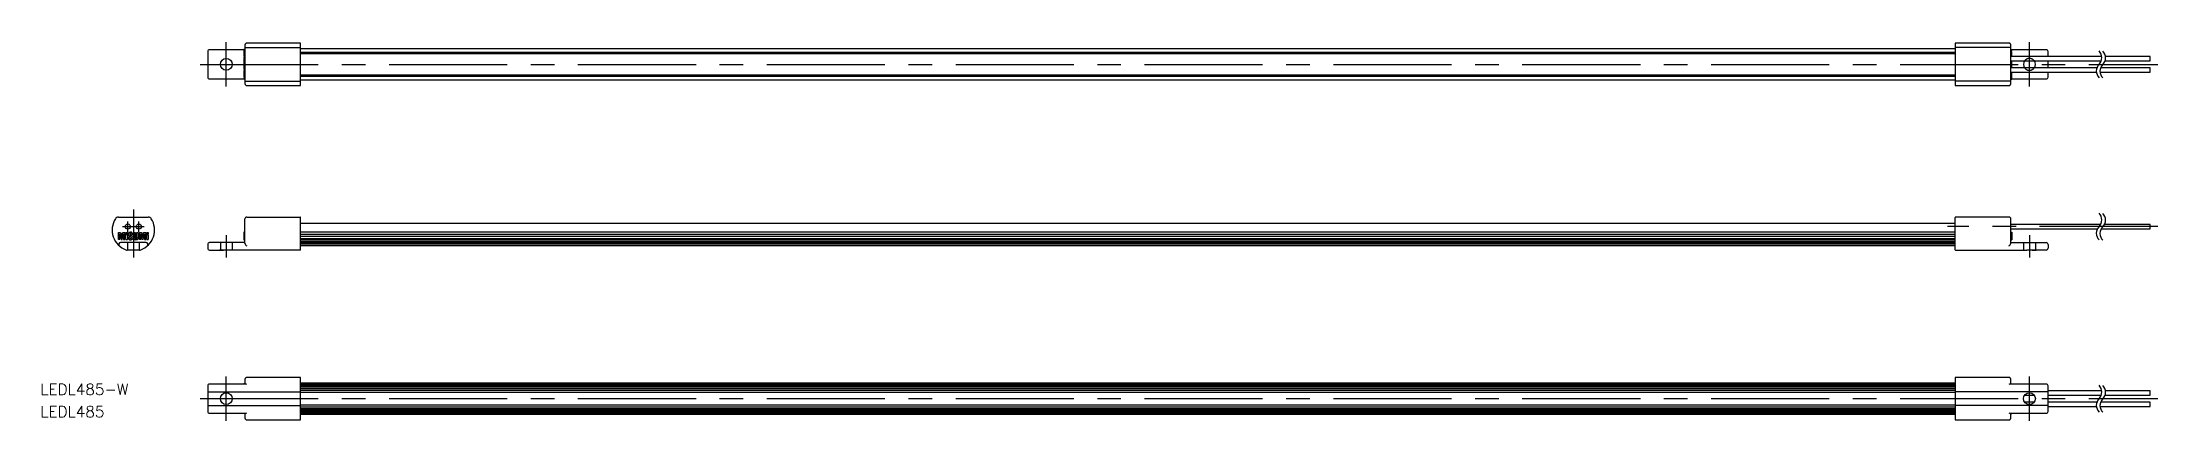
# Model space of a CAD drawing. Extents: x -49 to 520, y -6 to 96.
import ezdxf

# ---------------------------------------------------------------- set-up
doc = ezdxf.new("R2010")
doc.units = 0
doc.linetypes.add('CENTER', pattern=[50.8, 31.75, -6.35, 6.35, -6.35])
doc.linetypes.add('DASHED', pattern=[19.05, 12.7, -6.35])
doc.layers.get('0').update_dxf_attribs({"linetype": 'CONTINUOUS'})
doc.layers.add('CENTER', color=1, linetype='CENTER')
doc.styles.get("Standard").update_dxf_attribs({"font": 'txt.shx', "height": 3, "bigfont": 'bigfont.shx'})

# ---------------------------------------------------------------- blocks, each defined once
blk = doc.blocks.new('*U12')
at = {"color": 7, "linetype": 'CONTINUOUS'}
blk.add_text('LEDL485-W', height=3, dxfattribs=at).set_placement((-50, 1))
blk = doc.blocks.new('*U13')
at = {"color": 7, "linetype": 'CONTINUOUS'}
blk.add_text('LEDL485', height=3, dxfattribs=at).set_placement((-50, -5))

msp = doc.modelspace()

# ---------------------------------------------------------------- linework, layer by layer
at = {"color": 7, "linetype": 'CONTINUOUS'}
for p, q in [((-5, 93.44), (-5, 86.56)), ((4.7, 93.94), (-4.5, 93.94)), ((4.7, 93.99), (4.7, 93.41)), ((5, 93.99), (4.7, 93.99)), ((5, 93.41), (4.7, 93.41)), ((4.7, 93.41), (4.7, 93.13)), ((5, 93.13), (4.7, 93.13)), ((4.7, 93.13), (4.7, 92.85)), ((5, 92.85), (4.7, 92.85)), ((4.7, 92.85), (4.7, 92.26)), ((5, 92.26), (4.7, 92.26)), ((4.7, 91.99), (4.7, 91.59)), ((5, 91.99), (4.7, 91.99)), ((4.7, 91.59), (5, 91.59)), ((5, 91.39), (4.7, 91.39)), ((4.7, 91.39), (4.7, 90.09)), ((5, 91.36), (4.7, 91.36)), ((5, 95.2), (5, 84.8)), ((5, 94.5), (20, 94.5)), ((19.9, 95.7), (5.5, 95.7)), ((20, 84.4), (20, 95.6)), ((465, 94.16), (20, 94.16)), ((465, 93.15), (20, 93.15)), ((20, 92.9), (167.5, 92.9)), ((167.5, 92.9), (465, 92.9)), ((465, 95.6), (465, 84.4)), ((480, 94.5), (465, 94.5)), ((479.5, 95.7), (465.1, 95.7)), ((480, 84.8), (480, 95.2)), ((480, 94.02), (480.3, 94.02)), ((480, 93.63), (480.3, 93.63)), ((480, 93.35), (480.3, 93.35)), ((480, 92.77), (480.3, 92.77)), ((480, 92.49), (480.3, 92.49)), ((480, 92.2), (480.3, 92.2)), ((504.47, 92.1), (480, 92.1)), ((480.3, 93.63), (480.3, 94.02)), ((489.5, 93.94), (480.3, 93.94)), ((480.3, 92.77), (480.3, 93.35)), ((480.3, 92.49), (480.3, 92.77)), ((480.3, 92.2), (480.3, 92.49)), ((480.3, 92.1), (480.3, 92.2)), ((490, 92.1), (490, 93.44)), ((517.5, 92.1), (505.45, 92.1)), ((517.5, 91.59), (517.5, 92.1)), ((517.5, 90.9), (517.5, 91.59)), ((-4.5, 86.06), (4.7, 86.06)), ((5, 90.75), (4.7, 90.75)), ((5, 90.16), (4.7, 90.16)), ((4.7, 90.09), (5, 90.09)), ((4.7, 89.9), (5, 89.9)), ((4.7, 89.9), (4.7, 88.66)), ((5, 89.51), (4.7, 89.51)), ((5, 89.05), (4.7, 89.05)), ((5, 88.66), (4.7, 88.66)), ((4.7, 88.38), (4.7, 87.8)), ((5, 88.38), (4.7, 88.38)), ((5, 87.8), (4.7, 87.8)), ((4.7, 87.8), (4.7, 87.51)), ((5, 87.51), (4.7, 87.51)), ((4.7, 87.51), (4.7, 87.23)), ((5, 87.23), (4.7, 87.23)), ((4.7, 87.23), (4.7, 86.65)), ((5, 86.65), (4.7, 86.65)), ((5, 86.37), (4.7, 86.37)), ((4.7, 86.37), (4.7, 85.98)), ((5, 85.98), (4.7, 85.98)), ((5, 85.5), (20, 85.5)), ((167.5, 87.1), (20, 87.1)), ((20, 86.85), (465, 86.85)), ((20, 85.84), (465, 85.84)), ((465, 87.1), (167.5, 87.1)), ((480, 85.5), (465, 85.5)), ((480, 90.9), (504.32, 90.9)), ((480, 90.49), (480.3, 90.49)), ((480.3, 90.1), (480, 90.1)), ((480.3, 89.91), (480, 89.91)), ((480, 89.84), (480.3, 89.84)), ((480, 89.25), (480.3, 89.25)), ((503.15, 89.1), (480, 89.1)), ((480, 87.9), (503, 87.9)), ((480, 87.74), (480.3, 87.74)), ((480, 87.15), (480.3, 87.15)), ((480, 86.87), (480.3, 86.87)), ((480, 86.59), (480.3, 86.59)), ((480, 86.01), (480.3, 86.01)), ((480.3, 90.1), (480.3, 90.9)), ((480.3, 89.1), (480.3, 89.91)), ((480.3, 87.15), (480.3, 87.74)), ((480.3, 86.87), (480.3, 87.15)), ((480.3, 86.59), (480.3, 86.87)), ((480.3, 86.01), (480.3, 86.59)), ((480.3, 86.06), (489.5, 86.06)), ((490, 89.1), (490, 90.9)), ((490, 86.56), (490, 87.9)), ((503.99, 87.9), (517.5, 87.9)), ((517.5, 89.1), (504.17, 89.1)), ((505.34, 90.9), (517.5, 90.9)), ((517.5, 88.59), (517.5, 89.1)), ((517.5, 87.9), (517.5, 88.59)), ((5.5, 84.3), (19.9, 84.3)), ((465.1, 84.3), (479.5, 84.3)), ((-28.98, 48.9), (-21.02, 48.9)), ((5, 41.85), (5, 48.4)), ((5.5, 48.9), (19.9, 48.9)), ((20, 40.1), (20, 48.8)), ((20, 47.25), (465, 47.25)), ((465, 40.1), (465, 48.8)), ((479.5, 48.9), (465.1, 48.9)), ((480, 41.85), (480, 48.4)), ((504.18, 46.92), (480, 46.92)), ((480, 45.72), (503.28, 45.72)), ((504.32, 45.72), (517.5, 45.72)), ((517.5, 46.92), (505.21, 46.92)), ((517.5, 45.72), (517.5, 46.92)), ((-28.99, 44.77), (-28.41, 44.77)), ((-28.99, 42.82), (-28.99, 44.77)), ((-28.63, 42.82), (-28.99, 42.82)), ((-28.63, 42.82), (-28.63, 44.37)), ((-28.63, 44.37), (-28.28, 42.82)), ((-21.56, 42), (-28.44, 42)), ((-28.41, 44.77), (-28.13, 43.39)), ((-28.28, 42.82), (-27.98, 42.82)), ((-28.13, 43.39), (-27.85, 44.77)), ((-27.98, 42.82), (-27.62, 44.4)), ((-27.85, 44.77), (-27.26, 44.77)), ((-27.62, 44.4), (-27.62, 42.82)), ((-27.62, 42.82), (-27.26, 42.82)), ((-27.26, 44.77), (-27.26, 42.82)), ((-26.99, 44.77), (-26.59, 44.77)), ((-26.99, 44.35), (-26.99, 44.77)), ((-26.59, 44.35), (-26.99, 44.35)), ((-26.99, 44.18), (-26.59, 44.18)), ((-26.99, 42.82), (-26.99, 44.18)), ((-26.99, 42.82), (-26.59, 42.82)), ((-23.35, 40), (-26.65, 40)), ((-26.59, 44.77), (-26.59, 44.35)), ((-26.59, 44.18), (-26.59, 42.82)), ((-26.39, 43.42), (-26, 43.42)), ((-26.39, 43.35), (-26.39, 43.42)), ((-26, 43.42), (-26, 43.37)), ((-25.77, 44.02), (-25.46, 43.89)), ((-25.16, 44.23), (-25.53, 44.23)), ((-25.16, 44.28), (-25.16, 44.23)), ((-24.9, 44.77), (-24.51, 44.77)), ((-24.9, 44.77), (-24.9, 43.41)), ((-24.51, 44.77), (-24.51, 43.41)), ((-24.05, 44.77), (-23.66, 44.77)), ((-24.05, 43.41), (-24.05, 44.77)), ((-23.66, 44.77), (-23.66, 43.41)), ((-23.38, 44.77), (-22.8, 44.77)), ((-23.38, 42.82), (-23.38, 44.77)), ((-23.02, 42.82), (-23.38, 42.82)), ((-22.8, 44.77), (-22.51, 43.39)), ((-22.36, 42.82), (-22.67, 42.82)), ((-22.51, 43.39), (-22.23, 44.77)), ((-22.36, 42.82), (-22.01, 44.38)), ((-22.23, 44.77), (-21.65, 44.77)), ((-22.01, 42.82), (-21.65, 42.82)), ((-21.65, 44.77), (-21.65, 42.82)), ((-21.37, 44.77), (-20.98, 44.77)), ((-21.37, 44.35), (-21.37, 44.77)), ((-20.98, 44.35), (-21.37, 44.35)), ((-21.37, 42.82), (-21.37, 44.18)), ((-21.37, 44.18), (-20.98, 44.18)), ((-21.37, 42.82), (-20.98, 42.82)), ((-20.98, 44.77), (-20.98, 44.35)), ((-20.98, 44.18), (-20.98, 42.82)), ((-5, 41.5), (-5, 40.5)), ((5, 42), (-4.5, 42)), ((-4.5, 40), (-0.71, 40)), ((-0.71, 40), (-1.8, 40)), ((19.9, 40), (0.71, 40)), ((1.8, 40), (0.71, 40)), ((4.7, 44.8), (4.7, 44.35)), ((5, 44.8), (4.7, 44.8)), ((5, 44.77), (4.7, 44.77)), ((5, 44.35), (4.7, 44.35)), ((4.7, 44.35), (4.7, 44.18)), ((5, 44.18), (4.7, 44.18)), ((4.7, 44.18), (4.7, 42.79)), ((5, 42.82), (4.7, 42.82)), ((4.7, 42.79), (5, 42.79)), ((5, 42.79), (4.7, 42.79)), ((20, 44.89), (465, 44.89)), ((20, 44.28), (465, 44.28)), ((20, 43.7), (465, 43.7)), ((20, 43.15), (465, 43.15)), ((465, 42.66), (20, 42.66)), ((465, 42.22), (20, 42.22)), ((465, 41.86), (20, 41.86)), ((465, 41.58), (20, 41.58)), ((20, 41.25), (465, 41.25)), ((465.1, 40), (484.29, 40)), ((480, 44.8), (480.3, 44.8)), ((480, 44.77), (480.3, 44.77)), ((480, 42.82), (480.3, 42.82)), ((480, 42.79), (480.3, 42.79)), ((480.3, 42.79), (480, 42.79)), ((480, 42), (489.5, 42)), ((480.3, 44.8), (480.3, 44.35)), ((480.3, 44.35), (480.3, 44.18)), ((480.3, 44.18), (480.3, 42.79)), ((483.2, 40), (484.29, 40)), ((489.5, 40), (485.71, 40)), ((485.71, 40), (486.8, 40)), ((490, 41.5), (490, 40.5)), ((19.9, 5.7), (5.5, 5.7)), ((479.5, 5.7), (465.1, 5.7)), ((-5, 3.44), (-5, -3.44)), ((-5, 1.82), (20, 1.82)), ((5.14, 3.94), (-4.5, 3.94)), ((5, 4.02), (4.7, 4.02)), ((4.7, 3.94), (4.7, 4.02)), ((5, 5.2), (5, 3.94)), ((20, -5.6), (20, 5.6)), ((465, 4.16), (20, 4.16)), ((20, 4.12), (465, 4.12)), ((20, 4), (465, 4)), ((20, 3.79), (465, 3.79)), ((20, 3.49), (465, 3.49)), ((465, 3.12), (20, 3.12)), ((465, 2.67), (20, 2.67)), ((465, 2.17), (20, 2.17)), ((465, 1.62), (20, 1.62)), ((465, 5.6), (465, -5.6)), ((490, 1.82), (465, 1.82)), ((489.5, 3.94), (479.86, 3.94)), ((480, 3.94), (480, 5.2)), ((480, 3.99), (480.3, 3.99)), ((480.3, 3.94), (480.3, 3.99)), ((483.68, 0.9), (486.32, 0.9)), ((490, -3.44), (490, 3.44)), ((504.47, 2.1), (490, 2.1)), ((490, 0.9), (504.32, 0.9)), ((505.34, 0.9), (517.5, 0.9)), ((517.5, 2.1), (505.45, 2.1)), ((517.5, 0.9), (517.5, 2.1)), ((-5, -1.82), (20, -1.82)), ((-4.5, -3.94), (5.14, -3.94)), ((4.7, -3.94), (4.7, -3.99)), ((5, -3.99), (4.7, -3.99)), ((5, -3.94), (5, -5.2)), ((20, -1.62), (465, -1.62)), ((20, -2.17), (465, -2.17)), ((20, -2.67), (465, -2.67)), ((465, -3.12), (20, -3.12)), ((465, -3.49), (20, -3.49)), ((465, -3.79), (20, -3.79)), ((465, -4), (20, -4)), ((465, -4.12), (20, -4.12)), ((20, -4.16), (465, -4.16)), ((490, -1.82), (465, -1.82)), ((479.86, -3.94), (489.5, -3.94)), ((480, -5.2), (480, -3.94)), ((480, -4.02), (480.3, -4.02)), ((480.3, -3.94), (480.3, -4.02)), ((486.32, -0.9), (483.68, -0.9)), ((503.15, -0.9), (490, -0.9)), ((490, -2.1), (503, -2.1)), ((503.99, -2.1), (517.5, -2.1)), ((517.5, -0.9), (504.17, -0.9)), ((517.5, -2.1), (517.5, -0.9)), ((5.5, -5.7), (19.9, -5.7)), ((465.1, -5.7), (479.5, -5.7))]:
    msp.add_line(p, q, dxfattribs=at)
at = {"color": 3, "linetype": 'DASHED'}
for p, q in [((-26.6, 42), (-26.6, 40)), ((-23.4, 42), (-23.4, 40)), ((-1.6, 42), (-1.6, 40)), ((1.6, 42), (1.6, 40)), ((483.4, 42), (483.4, 40)), ((486.6, 42), (486.6, 40))]:
    msp.add_line(p, q, dxfattribs=at)
at = {"color": 7, "linetype": 'CONTINUOUS'}
for centre, radius in [((0, 90), 1.6), ((-26.5, 46.32), 0.7), ((-23.5, 46.32), 0.7), ((0, 0), 1.6), ((485, 0), 1.6)]:
    msp.add_circle(centre, radius, dxfattribs=at)
for centre, radius, start, end in [((-4.5, 93.44), 0.5, 90, 180), ((5.5, 95.2), 0.5, 90, 180), ((19.9, 95.6), 0.1, 0, 90), ((465.1, 95.6), 0.1, 90, 180), ((479.5, 95.2), 0.5, 0, 90), ((489.5, 93.44), 0.5, 0, 90), ((-4.5, 86.56), 0.5, 180, 270), ((485, 90), 1.6, 145.7711, 214.2289), ((485, 90), 1.6, 325.7711, 34.2289), ((489.5, 86.56), 0.5, 270, 0), ((5.5, 84.8), 0.5, 180, 270), ((19.9, 84.4), 0.1, 270, 0), ((465.1, 84.4), 0.1, 180, 270), ((479.5, 84.8), 0.5, 270, 0), ((-25, 45.4), 5.7, 147.8651, 249.418), ((-28.98, 47.9), 1, 90, 147.8651), ((-25, 45.4), 5.7, 290.582, 32.1349), ((-21.02, 47.9), 1, 32.1349, 90), ((5.5, 48.4), 0.5, 90, 180), ((19.9, 48.8), 0.1, 0, 90), ((465.1, 48.8), 0.1, 90, 180), ((479.5, 48.4), 0.5, 0, 90), ((-28.44, 41.5), 0.5, 90, 228.5904), ((-26.65, 41), 1, 249.418, 270), ((-25.86, 43.31), 0.535, 176.0565, 282.3257), ((-25.8, 44.23), 0.579, 85.0006, 212.6899), ((-25.79, 44.26), 0.603, 215.3108, 247.9256), ((-26.92, 40.84), 3, 67.3799, 72.5676), ((-25.76, 43.31), 0.246, 167.1873, 273.3088), ((-25.65, 44.29), 0.316, 164.2912, 180.7493), ((-25.57, 44.29), 0.397, 180.2748, 193.3542), ((-25.79, 44.33), 0.175, 135.223, 164.8636), ((-25.76, 44.25), 0.201, 193.5929, 219.4923), ((-25.72, 44.29), 0.257, 220.7015, 240.8928), ((-25.79, 44.33), 0.179, 105.522, 134.5281), ((-25.45, 44.77), 0.808, 240.6824, 247.1151), ((-25.73, 44.08), 0.437, 92.0134, 103.8957), ((-26.22, 42.54), 1.16, 60.0755, 66.7831), ((-25.67, 44.3), 0.513, 358.0657, 98.6913), ((-25.74, 44.29), 0.23, 65.7604, 91.3754), ((-25.65, 43.35), 0.574, 261.2239, 49.6516), ((-25.75, 43.38), 0.31, 271.7159, 296.8288), ((-25.72, 44.35), 0.167, 28.642, 63.8532), ((-25.78, 43.3), 0.288, 34.317, 61.4152), ((-25.71, 43.28), 0.204, 298.6316, 336.7345), ((-25.83, 44.29), 0.287, 7.8134, 28.3391), ((-26.42, 44.21), 0.884, 1.109, 7.7712), ((-25.82, 43.31), 0.321, 339.9738, 28.4091), ((-25.85, 42.99), 0.985, 54.7746, 66.8656), ((-23.76, 43.41), 1.14, 180.2489, 192.941), ((-24.4, 43.27), 0.492, 193.8027, 223.3326), ((-24.43, 43.26), 0.459, 225.2795, 256.911), ((-24.29, 43.84), 1.06, 256.4375, 283.5625), ((-23.38, 43.41), 1.13, 180.4353, 186.371), ((-24.15, 43.33), 0.358, 186.2571, 205.0148), ((-24.3, 43.26), 0.192, 205.6125, 240.4696), ((-24.3, 43.26), 0.194, 241.1627, 258.4418), ((-24.28, 43.39), 0.321, 259.4691, 280.5309), ((-24.25, 43.25), 0.181, 280.9978, 299.5287), ((-24.28, 43.28), 0.215, 301.6536, 348.2676), ((-24.8, 43.4), 0.751, 347.4284, 0.7831), ((-24.16, 43.3), 0.506, 284.0185, 305.6824), ((-24.13, 43.26), 0.454, 306.4109, 330.5864), ((-24.22, 43.3), 0.551, 330.8814, 350.7734), ((-25.34, 43.48), 1.68, 350.9108, 357.4207), ((-23.35, 41), 1, 270, 290.582), ((-475.53, 44.27), 452.51, 359.8159, 0.0135), ((-391.22, -39.06), 377.54, 12.5252, 12.7679), ((445.36, 44.27), 467.37, 179.9869, 180.1782), ((-21.56, 41.5), 0.5, 311.4096, 90), ((-4.5, 41.5), 0.5, 90, 180), ((-4.5, 40.5), 0.5, 180, 270), ((0, 11.7), 28.31, 88.5543, 91.4457), ((6.06, 42.05), 1.08, 190.6639, 238.6416), ((19.9, 40.1), 0.1, 270, 0), ((465.1, 40.1), 0.1, 180, 270), ((478.94, 42.05), 1.08, 301.3584, 349.3361), ((485, 11.7), 28.31, 88.5543, 91.4457), ((489.5, 41.5), 0.5, 0, 90), ((489.5, 40.5), 0.5, 270, 0), ((5.5, 5.2), 0.5, 90, 180), ((19.9, 5.6), 0.1, 0, 90), ((465.1, 5.6), 0.1, 90, 180), ((479.5, 5.2), 0.5, 0, 90), ((-4.5, 3.44), 0.5, 90, 180), ((5.1, 3.38), 0.561, 44.4873, 86.0757), ((479.9, 3.38), 0.561, 93.9243, 135.5127), ((489.5, 3.44), 0.5, 0, 90), ((-4.5, -3.44), 0.5, 180, 270), ((5.5, -5.2), 0.5, 180, 270), ((5.1, -3.38), 0.561, 273.9243, 315.5127), ((19.9, -5.6), 0.1, 270, 0), ((465.1, -5.6), 0.1, 180, 270), ((479.9, -3.38), 0.561, 224.4873, 266.0757), ((479.5, -5.2), 0.5, 270, 0), ((489.5, -3.44), 0.5, 270, 0)]:
    msp.add_arc(centre, radius, start, end, dxfattribs=at)
at = {"color": 3, "linetype": 'DASHED'}
for start, end in [(34.2289, 145.7711), (214.2289, 325.7711)]:
    msp.add_arc((485, 90), 1.6, start, end, dxfattribs=at)
at = {"color": 3, "linetype": 'CONTINUOUS'}
for centre, start, end in [((501.95, 91.8), 314.6474, 45.3526), ((502.95, 91.73), 314.6474, 45.3526), ((505.51, 88.2), 134.6474, 225.3526), ((506.51, 88.13), 134.6474, 225.3526), ((505.51, 44.52), 134.6474, 225.3526), ((501.95, 48.12), 314.6474, 45.3526), ((506.51, 44.46), 134.6474, 225.3526), ((502.95, 48.06), 314.6474, 45.3526), ((505.51, -1.8), 134.6474, 225.3526), ((501.95, 1.8), 314.6474, 45.3526), ((502.95, 1.73), 314.6474, 45.3526), ((506.51, -1.87), 134.6474, 225.3526)]:
    msp.add_arc(centre, 2.53, start, end, dxfattribs=at)
at = {"layer": 'CENTER', "color": 1, "linetype": 'CENTER'}
for p, q in [((0, 84.06), (0, 95.94)), ((485, 84.06), (485, 95.94)), ((-7, 90), (519.5, 90)), ((-27.9, 46.32), (-22.1, 46.32)), ((-26.5, 44.92), (-26.5, 47.72)), ((-25, 50.9), (-25, 38)), ((-23.5, 44.92), (-23.5, 47.72)), ((519.5, 46.32), (463, 46.32)), ((0, 44), (0, 38)), ((485, 44), (485, 38)), ((0, -5.94), (0, 5.94)), ((485, -5.94), (485, 5.94)), ((-7, 0), (519.5, 0))]:
    msp.add_line(p, q, dxfattribs=at)

# ---------------------------------------------------------------- block references
at = {"color": 7, "linetype": 'CONTINUOUS'}
for name in ['*U12', '*U13']:
    msp.add_blockref(name, (0, 0), dxfattribs=at)

doc.saveas('drawing.dxf')
